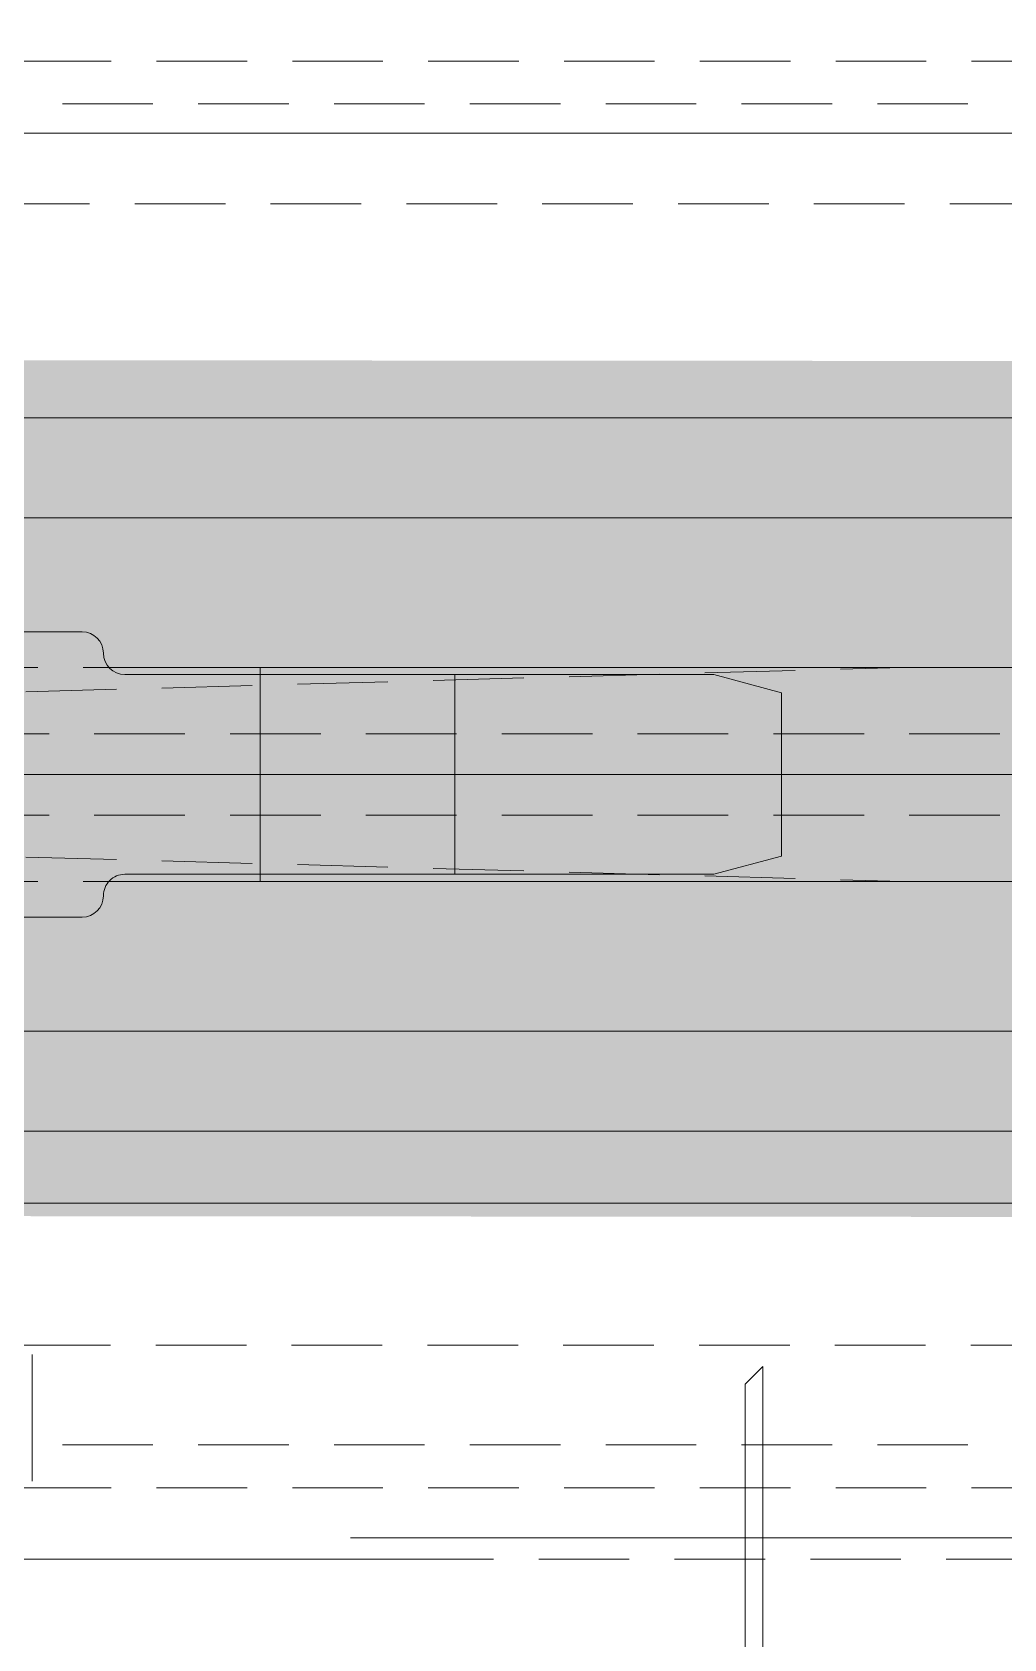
# Model space of a CAD drawing. Header units: inches. Extents: x 702888 to 852715, y 9845 to 271320.
# Drawn here: x 746097.4 to 746165.6, y 82932.3 to 83044.9 of the extents above; entities that cross this region are included whole.
import ezdxf

# ---------------------------------------------------------------- set-up
doc = ezdxf.new("R2010")
doc.units = ezdxf.units.IN
doc.header["$MEASUREMENT"] = 0
for name, pattern in [('CENTER2', [1.125, 0.75, -0.125, 0.125, -0.125]), ('GESTRICHELT2', [9.525, 6.35, -3.175]), ('HIDDEN', [9.525, 6.35, -3.175]), ('MITTE2', [725.805, 483.87, -80.645, 80.645, -80.645])]:
    doc.linetypes.add(name, pattern=pattern)
doc.layers.get('0').update_dxf_attribs({"lineweight": 5})
for name, color, linetype, lineweight in [('Beam 200', 6, 'Continuous', 0), ('chain con', 52, 'Continuous', 5), ('MITTE', 1, 'MITTE2', 0), ('Power track', 161, 'Continuous', 5), ('UNSICHTBAR', 1, 'GESTRICHELT2', 0)]:
    doc.layers.add(name, color=color, linetype=linetype, lineweight=lineweight)
doc.dimstyles.new('D1', dxfattribs={"dimscale": 66, "dimtxt": 2.5, "dimasz": 2.5, "dimexe": 1, "dimexo": 1, "dimgap": 1.25, "dimtad": 1, "dimdec": 0, "dimdsep": 46, "dimtxsty": 'Standard', "dimblk": 'OPEN30', "dimcen": 2.5, "dimclrd": 150, "dimclre": 150, "dimclrt": 140, "dimadec": 0, "dimazin": 0, "dimtfac": 1, "dimtdec": 0, "dimtmove": 0, "dimatfit": 3, "dimfxl": 1, "dimtfill": 1, "dimlwd": 13, "dimlwe": 13, "dimarcsym": 0})

# ---------------------------------------------------------------- blocks, each defined once
blk = doc.blocks.new('_Open30')
at = {"color": 0, "linetype": 'ByBlock', "lineweight": -2}
for p, q in [((-1, 0.26795), (0, 0)), ((0, 0), (-1, -0.26795)), ((0, 0), (-1, 0))]:
    blk.add_line(p, q, dxfattribs=at)
blk = doc.blocks.new('Antrieb_262_t500_Draufsicht')
for p, q in [((712.11, 55), (610, 55)), ((636, 49.53), (636, 45.1)), ((636, 40.67), (636, 45.1)), ((677, 25), (498, 25)), ((677, 18), (475, 18)), ((632.5, 10), (677, 10)), ((631, 8.5), (631, 8.5)), ((630.62, 7.5), (475, 7.5)), ((588.19, 7), (583.46, 5.73)), ((588.19, 7), (629.5, 7)), ((606.35, 7), (606.35, -7)), ((620, 7.5), (620, -7.5)), ((583.46, 5.73), (583.46, 0)), ((583.46, -5.73), (583.46, 0)), ((588.19, -7), (583.46, -5.73)), ((630.62, -7.5), (475, -7.5)), ((588.19, -7), (629.5, -7)), ((631, -8.5), (631, -8.5)), ((632.5, -10), (677, -10)), ((675, -18), (475, -18)), ((675, -25), (475, -25))]:
    blk.add_line(p, q)
at = {"color": 1, "linetype": 'MITTE2'}
blk.add_line((560.01, 53.5), (611.85, 53.5), dxfattribs=at)
at = {"color": 1, "linetype": 'GESTRICHELT2'}
for p, q in [((661, 7.5), (630.62, 7.5)), ((661, -7.5), (630.62, -7.5))]:
    blk.add_line(p, q, dxfattribs=at)
for centre, start, end in [((632.5, 8.5), 90, 180), ((629.5, 8.5), 270, 0), ((629.5, -8.5), 0, 90), ((632.5, -8.5), 180, 270)]:
    blk.add_arc(centre, 1.5, start, end)
at = {"layer": 'MITTE'}
for p, q in [((245.58, 53.5), (613.68, 53.5)), ((-1071.27, 0), (1052.55, 0)), ((1100, 0), (0, 0)), ((1100, 0), (0, 0)), ((580.61, 0), (733.04, 0)), ((619.05, 0), (595.74, 0))]:
    blk.add_line(p, q, dxfattribs=at)
at = {"layer": 'UNSICHTBAR', "color": 0, "linetype": 'ByBlock'}
for p, q in [((584.77, 65.5), (584.77, 41.5)), ((586, 64.27), (586, 42.73)), ((584.77, 41.5), (586, 42.73))]:
    blk.add_line(p, q, dxfattribs=at)
at = {"layer": 'UNSICHTBAR'}
for p, q in [((610, 55), (375, 55)), ((1094, 50), (0, 50)), ((1062.5, 47), (0, 47)), ((1075, 40), (0, 40)), ((665, 5), (575, 7.5)), ((665, -5), (575, -7.5)), ((705, -40), (0, -40)), ((1062.5, -47), (0, -47)), ((1094, -50), (0, -50))]:
    blk.add_line(p, q, dxfattribs=at)
blk = doc.blocks.new('T6YY6')
at = {"linetype": 'CENTER2', "ltscale": 80}
blk.add_line((706263.83, 77134.13), (706263.83, 83265.35), dxfattribs=at)
at = {"linetype": 'HIDDEN'}
for p, q in [((706260.98, 83210.38), (706260.98, 77210.38)), ((706266.68, 83210.38), (706266.68, 77210.38))]:
    blk.add_line(p, q, dxfattribs=at)

msp = doc.modelspace()

# ---------------------------------------------------------------- linework, layer by layer
at = {"color": 161}
msp.add_lwpolyline([(745297.939, 82962.863), (746994.135, 82962.863), (746994.135, 83037.863), (745297.939, 83037.863)], close=True, dxfattribs=at)
at = {"layer": 'chain con', "color": 51, "true_color": 0xf7f281}
msp.add_lwpolyline([(774481.822, 78593, 92.306, 92.306, 0), (750590.002, 78592.912, 60, 60, -0.4142096), (749590.002, 79592.912, 60, 60, 0), (749587.152, 82068.357, 60, 60, 0.3942534), (748590.002, 82990.062, 60, 60, 0), (744825.41, 82992.912, 60, 60, 0.9969952), (744831.41, 80992.912, 60, 60, 0), (747344.467, 80992.912, 60, 60, -0.4372922), (748344.455, 79898.343, 60, 60, 0), (748344.455, 75623.97, 60, 60, 0.8803588), (750308.343, 75357.663, 60, 60, 0), (750852.668, 77327.83, 60, 60, 0.4149154), (750852.668, 77327.83, 60, 60, 0.4981582), (749888.78, 78589.136, 60, 60, 0), (731828.668, 78592.915, 60, 60, -0.4142669)], format="xyseb", dxfattribs=at)
at = {"layer": 'Power track', "ltscale": 20}
msp.add_lwpolyline([(745630.41, 80992.912), (744831.41, 80992.912, -1), (744831.41, 82992.912), (748590.002, 82992.912)], format="xyb", dxfattribs=at)

# ---------------------------------------------------------------- block references
at = {"rotation": 180}
msp.add_blockref('Antrieb_262_t500_Draufsicht', (746733.41, 82992.912), dxfattribs=at)
at = {"layer": 'Beam 200', "rotation": 90}
msp.add_blockref('T6YY6', (826359.401, -623270.919), dxfattribs=at)

# ---------------------------------------------------------------- leaders
msp.add_leader([(744124.304, 82700.019), (745103.543, 85727.79), (749396.939, 85727.79)], dimstyle='D1', override={"dimscale": 180})

doc.saveas('drawing.dxf')
